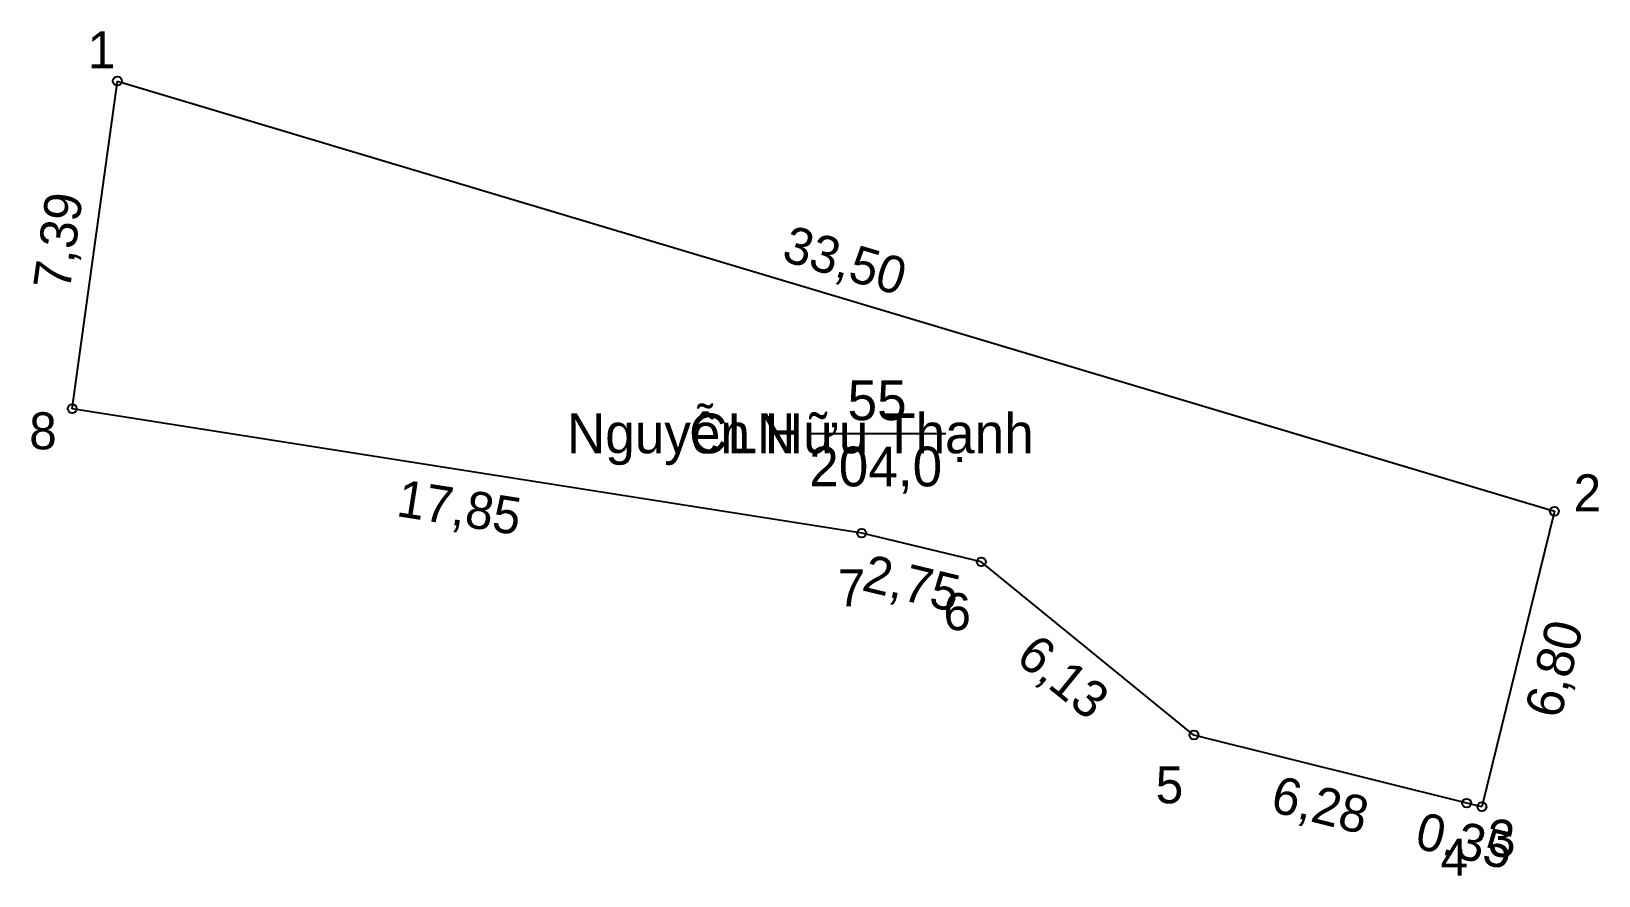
# Model space of a CAD drawing. Extents: x 554870.71 to 554874.21, y 1183790.02 to 1183791.91.
import ezdxf

# ---------------------------------------------------------------- set-up
doc = ezdxf.new("R2010")
doc.units = 0
for name, color, linetype in [('CanhThua', 7, 'Continuous'), ('ChieuDaiCanhThua', 7, 'Continuous'), ('MocDinhThua', 7, 'Continuous'), ('NhanDiaChinhThua', 7, 'Continuous'), ('SoHieuDinhThua', 7, 'Continuous'), ('TenChuSuDung', 7, 'Continuous')]:
    doc.layers.add(name, color=color, linetype=linetype)

msp = doc.modelspace()

# ---------------------------------------------------------------- linework, layer by layer
at = {"layer": 'CanhThua'}
for p, q in [((554870.802, 1183791.067), (554870.903, 1183791.799)), ((554870.903, 1183791.799), (554874.112, 1183790.838)), ((554872.565, 1183790.789), (554870.802, 1183791.067)), ((554874.112, 1183790.838), (554873.95, 1183790.178)), ((554872.832, 1183790.725), (554872.565, 1183790.789)), ((554873.307, 1183790.338), (554872.832, 1183790.725)), ((554873.916, 1183790.186), (554873.307, 1183790.338)), ((554873.95, 1183790.178), (554873.916, 1183790.186))]:
    msp.add_line(p, q, dxfattribs=at)
at = {"layer": 'MocDinhThua'}
for centre in [(554870.903, 1183791.799), (554870.802, 1183791.067), (554874.112, 1183790.838), (554872.565, 1183790.789), (554872.832, 1183790.725), (554873.307, 1183790.338), (554873.916, 1183790.186), (554873.95, 1183790.178)]:
    msp.add_circle(centre, 0.00993, dxfattribs=at)
at = {"layer": 'NhanDiaChinhThua'}
msp.add_line((554872.4469, 1183791.012), (554872.7529, 1183791.012), dxfattribs=at)

# ---------------------------------------------------------------- texts
at = {"layer": 'ChieuDaiCanhThua'}
for s, rotation, p in [('7,39', 82.144, (554870.7965, 1183791.3298)), ('33,50', 343.3286, (554872.3835, 1183791.3988)), ('17,85', 351.0391, (554871.5236, 1183790.8276)), ('2,75', 346.5205, (554872.5624, 1183790.662)), ('6,80', 76.2091, (554874.1254, 1183790.3719)), ('6,13', 320.829, (554872.9059, 1183790.5046)), ('6,28', 345.9859, (554873.4748, 1183790.1682)), ('0,35', 346.7595, (554873.7973, 1183790.0864))]:
    msp.add_text(s, height=0.08275, rotation=rotation, dxfattribs=at).set_placement(p)
at = {"layer": 'NhanDiaChinhThua'}
for s, p in [('55', (554872.5335, 1183791.0415)), ('CLN', (554872.1795, 1183790.9676)), ('204,0', (554872.4478, 1183790.8936))]:
    msp.add_text(s, height=0.08874, dxfattribs=at).set_placement(p)
at = {"layer": 'SoHieuDinhThua'}
for s, p in [('1', (554870.8367, 1183791.8272)), ('8', (554870.706, 1183790.9763)), ('2', (554874.1548, 1183790.8377)), ('7', (554872.5113, 1183790.6259)), ('6', (554872.7474, 1183790.5724)), ('5', (554873.2216, 1183790.1856)), ('3', (554873.9637, 1183790.0661)), ('4', (554873.8574, 1183790.024))]:
    msp.add_text(s, height=0.0827, dxfattribs=at).set_placement(p)
at = {"layer": 'TenChuSuDung'}
msp.add_text('Nguyễn Hữu Thạnh', height=0.08874, dxfattribs=at).set_placement((554871.9066, 1183790.9676))

doc.saveas('drawing.dxf')
